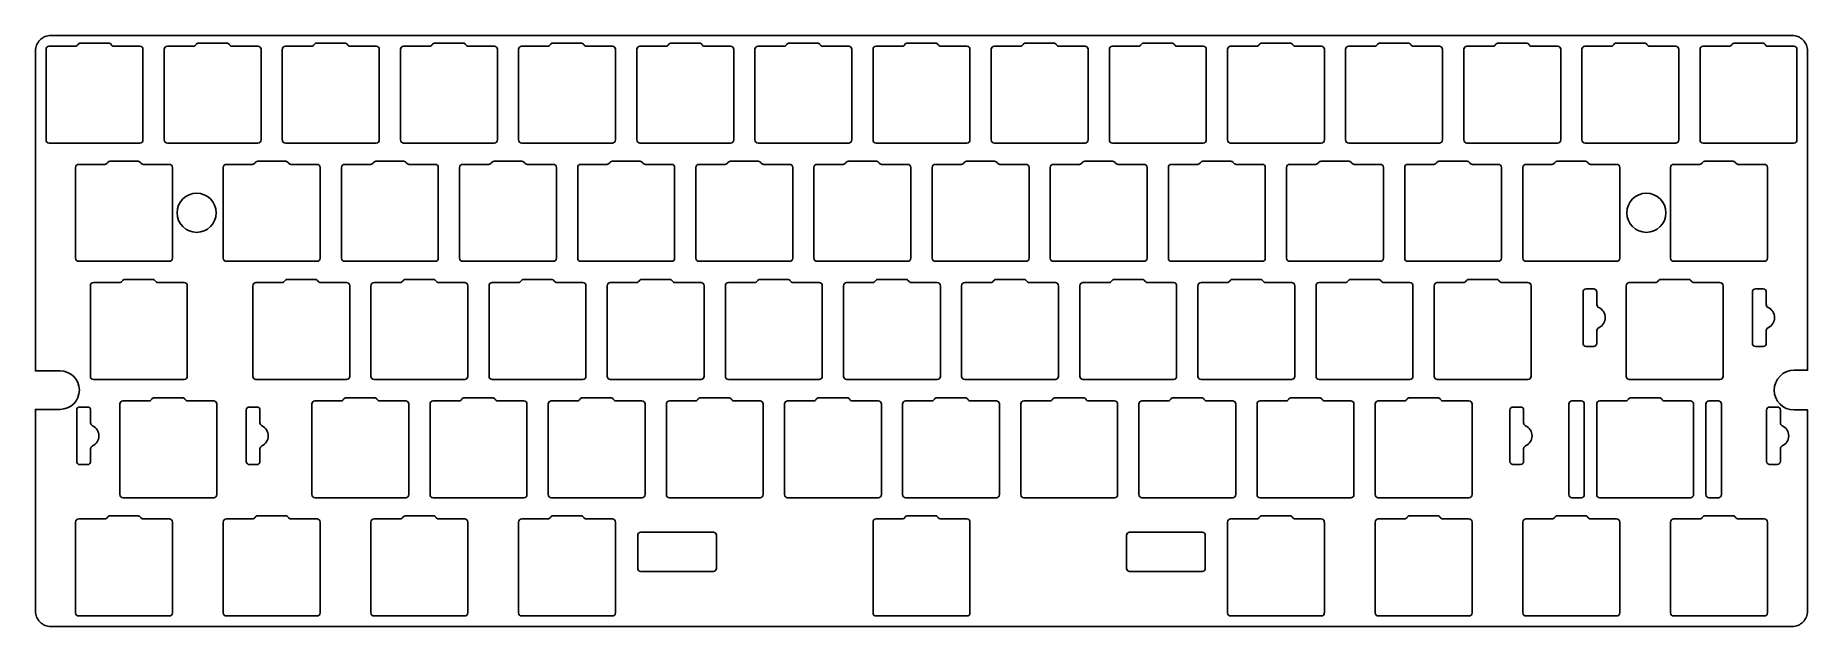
# Model space of a CAD drawing. Header units: millimetres. Extents: x 0 to 286, y -95 to 0.
import ezdxf

# ---------------------------------------------------------------- set-up
doc = ezdxf.new("R2010")
doc.units = ezdxf.units.MM
doc.layers.get('0').update_dxf_attribs({"linetype": 'CONTINUOUS'})

msp = doc.modelspace()

# ---------------------------------------------------------------- linework, layer by layer
for p, q in [((20.77, -16.84), (20.77, -2.22)), ((21.27, -1.72), (25.46, -1.72)), ((26.32, -1.22), (30.82, -1.22)), ((31.69, -1.72), (35.88, -1.72)), ((36.38, -2.22), (36.38, -16.84)), ((39.81, -16.84), (39.81, -2.22)), ((40.32, -1.72), (44.51, -1.72)), ((45.38, -1.22), (49.88, -1.22)), ((50.74, -1.72), (54.94, -1.72)), ((55.44, -2.22), (55.44, -16.84)), ((116.02, -16.84), (116.02, -2.22)), ((116.52, -1.72), (120.71, -1.72)), ((121.58, -1.22), (126.08, -1.22)), ((126.94, -1.72), (131.14, -1.72)), ((131.64, -2.22), (131.64, -16.84)), ((135.06, -16.84), (135.06, -2.22)), ((135.56, -1.72), (139.76, -1.72)), ((140.62, -1.22), (145.12, -1.22)), ((145.99, -1.72), (150.19, -1.72)), ((150.69, -2.22), (150.69, -16.84)), ((154.12, -16.84), (154.12, -2.22)), ((154.62, -1.72), (158.81, -1.72)), ((159.68, -1.22), (164.18, -1.22)), ((165.04, -1.72), (169.24, -1.72)), ((169.74, -2.22), (169.74, -16.84)), ((173.17, -16.84), (173.17, -2.22)), ((173.67, -1.72), (177.86, -1.72)), ((178.73, -1.22), (183.23, -1.22)), ((184.09, -1.72), (188.29, -1.72)), ((188.79, -2.22), (188.79, -16.84)), ((230.31, -16.84), (230.31, -2.22)), ((230.82, -1.72), (235.01, -1.72)), ((235.88, -1.22), (240.38, -1.22)), ((241.24, -1.72), (245.44, -1.72)), ((245.94, -2.22), (245.94, -16.84)), ((268.42, -16.84), (268.42, -2.22)), ((268.92, -1.72), (273.11, -1.72)), ((273.98, -1.22), (278.48, -1.22)), ((279.34, -1.72), (283.54, -1.72)), ((284.04, -2.22), (284.04, -16.84)), ((35.88, -17.34), (21.27, -17.34)), ((54.94, -17.34), (40.32, -17.34)), ((131.14, -17.34), (116.52, -17.34)), ((150.19, -17.34), (135.56, -17.34)), ((169.24, -17.34), (154.62, -17.34)), ((188.29, -17.34), (173.67, -17.34)), ((245.44, -17.34), (230.82, -17.34)), ((283.54, -17.34), (268.92, -17.34)), ((125.54, -35.89), (125.54, -21.27)), ((126.04, -20.77), (130.23, -20.77)), ((131.1, -20.27), (135.6, -20.27)), ((136.47, -20.77), (140.66, -20.77)), ((141.16, -21.27), (141.16, -35.89)), ((182.69, -35.89), (182.69, -21.27)), ((183.19, -20.77), (187.38, -20.77)), ((188.25, -20.27), (192.75, -20.27)), ((193.62, -20.77), (197.81, -20.77)), ((198.31, -21.27), (198.31, -35.89)), ((201.74, -35.89), (201.74, -21.27)), ((202.24, -20.77), (206.43, -20.77)), ((207.3, -20.27), (211.8, -20.27)), ((212.67, -20.77), (216.86, -20.77)), ((217.36, -21.27), (217.36, -35.89)), ((220.79, -35.89), (220.79, -21.27)), ((221.29, -20.77), (225.48, -20.77)), ((226.35, -20.27), (230.85, -20.27)), ((231.72, -20.77), (235.91, -20.77)), ((236.41, -21.27), (236.41, -35.89)), ((239.84, -35.89), (239.84, -21.27)), ((240.34, -20.77), (244.53, -20.77)), ((245.4, -20.27), (249.9, -20.27)), ((250.77, -20.77), (254.96, -20.77)), ((255.46, -21.27), (255.46, -35.89)), ((263.65, -35.89), (263.65, -21.27)), ((264.15, -20.77), (268.35, -20.77)), ((269.21, -20.27), (273.71, -20.27)), ((274.58, -20.77), (278.77, -20.77)), ((279.27, -21.27), (279.27, -35.89)), ((140.66, -36.39), (126.04, -36.39)), ((197.81, -36.39), (183.19, -36.39)), ((216.86, -36.39), (202.24, -36.39)), ((235.91, -36.39), (221.29, -36.39)), ((254.96, -36.39), (240.34, -36.39)), ((278.77, -36.39), (264.15, -36.39)), ((168.9, -39.82), (173.1, -39.82)), ((173.96, -39.32), (178.46, -39.32)), ((179.33, -39.82), (183.52, -39.82)), ((187.95, -39.82), (192.15, -39.82)), ((193.01, -39.32), (197.51, -39.32)), ((198.38, -39.82), (202.57, -39.82)), ((207, -39.82), (211.2, -39.82)), ((212.06, -39.32), (216.56, -39.32)), ((217.43, -39.82), (221.62, -39.82)), ((226.05, -39.82), (230.25, -39.82)), ((231.11, -39.32), (235.61, -39.32)), ((236.48, -39.82), (240.67, -39.82)), ((168.4, -54.94), (168.4, -40.32)), ((184.02, -40.32), (184.02, -54.94)), ((187.45, -54.94), (187.45, -40.32)), ((203.07, -40.32), (203.07, -54.94)), ((206.5, -54.94), (206.5, -40.32)), ((222.12, -40.32), (222.12, -54.94)), ((225.55, -54.94), (225.55, -40.32)), ((241.17, -40.32), (241.17, -54.94)), ((183.52, -55.44), (168.9, -55.44)), ((202.57, -55.44), (187.95, -55.44)), ((221.62, -55.44), (207, -55.44)), ((240.67, -55.44), (226.05, -55.44)), ((82.68, -73.99), (82.68, -59.37)), ((83.18, -58.87), (87.37, -58.87)), ((88.24, -58.37), (92.74, -58.37)), ((93.6, -58.87), (97.8, -58.87)), ((98.3, -59.37), (98.3, -73.99)), ((101.73, -73.99), (101.73, -59.37)), ((102.23, -58.87), (106.42, -58.87)), ((107.29, -58.37), (111.79, -58.37)), ((112.65, -58.87), (116.85, -58.87)), ((117.35, -59.37), (117.35, -73.99)), ((158.88, -73.99), (158.88, -59.37)), ((159.38, -58.87), (163.57, -58.87)), ((164.44, -58.37), (168.94, -58.37)), ((169.8, -58.87), (174, -58.87)), ((174.5, -59.37), (174.5, -73.99)), ((177.93, -73.99), (177.93, -59.37)), ((178.43, -58.87), (182.62, -58.87)), ((183.49, -58.37), (187.99, -58.37)), ((188.85, -58.87), (193.05, -58.87)), ((193.55, -59.37), (193.55, -73.99)), ((216.03, -73.99), (216.03, -59.37)), ((216.53, -58.87), (220.72, -58.87)), ((221.59, -58.37), (226.09, -58.37)), ((226.95, -58.87), (231.15, -58.87)), ((231.65, -59.37), (231.65, -73.99)), ((238.24, -59.88), (239.47, -59.88)), ((279.64, -59.88), (280.87, -59.88)), ((237.74, -68.65), (237.74, -60.38)), ((239.97, -60.38), (239.97, -62.43)), ((279.14, -68.65), (279.14, -60.38)), ((281.37, -60.38), (281.37, -62.43)), ((239.97, -66.6), (239.97, -68.65)), ((281.37, -66.6), (281.37, -68.65)), ((239.47, -69.15), (238.24, -69.15)), ((280.87, -69.15), (279.64, -69.15)), ((97.8, -74.49), (83.18, -74.49)), ((116.85, -74.49), (102.23, -74.49)), ((174, -74.49), (159.38, -74.49)), ((193.05, -74.49), (178.43, -74.49)), ((231.15, -74.49), (216.53, -74.49)), ((30.29, -93.04), (30.29, -78.42)), ((30.79, -77.92), (34.98, -77.92)), ((35.85, -77.42), (40.35, -77.42)), ((41.22, -77.92), (45.41, -77.92)), ((45.91, -78.42), (45.91, -93.04)), ((77.91, -93.04), (77.91, -78.42)), ((78.41, -77.92), (82.61, -77.92)), ((83.47, -77.42), (87.97, -77.42)), ((88.84, -77.92), (93.03, -77.92)), ((93.53, -78.42), (93.53, -93.04)), ((135.06, -93.04), (135.06, -78.42)), ((135.56, -77.92), (139.76, -77.92)), ((140.62, -77.42), (145.12, -77.42)), ((145.99, -77.92), (150.19, -77.92)), ((150.69, -78.42), (150.69, -93.04)), ((192.21, -93.04), (192.21, -78.42)), ((192.72, -77.92), (196.91, -77.92)), ((197.78, -77.42), (202.28, -77.42)), ((203.14, -77.92), (207.33, -77.92)), ((207.84, -78.42), (207.84, -93.04)), ((216.03, -93.04), (216.03, -78.42)), ((216.53, -77.92), (220.72, -77.92)), ((221.59, -77.42), (226.09, -77.42)), ((226.95, -77.92), (231.15, -77.92)), ((231.65, -78.42), (231.65, -93.04)), ((239.84, -93.04), (239.84, -78.42)), ((240.34, -77.92), (244.53, -77.92)), ((245.4, -77.42), (249.9, -77.42)), ((250.77, -77.92), (254.96, -77.92)), ((255.46, -78.42), (255.46, -93.04)), ((263.65, -93.04), (263.65, -78.42)), ((264.15, -77.92), (268.35, -77.92)), ((269.21, -77.42), (273.71, -77.42)), ((274.58, -77.92), (278.77, -77.92)), ((279.27, -78.42), (279.27, -93.04)), ((45.41, -93.54), (30.79, -93.54)), ((93.03, -93.54), (78.41, -93.54)), ((150.19, -93.54), (135.56, -93.54)), ((207.33, -93.54), (192.72, -93.54)), ((231.15, -93.54), (216.53, -93.54)), ((254.96, -93.54), (240.34, -93.54)), ((278.77, -93.54), (264.15, -93.54))]:
    msp.add_line(p, q)
for points in [[(285.75, -92.75, -0.414214), (283.25, -95.25), (2.5, -95.25, -0.414214), (0, -92.75), (0, -60.25), (3.98, -60.25, 1), (3.98, -54.05), (0, -54.05), (0, -2.5, -0.414214), (2.5, 0), (283.25, 0, -0.414214), (285.75, -2.5), (285.75, -53.95), (283.57, -53.95, 1), (283.57, -60.35), (285.75, -60.35)], [(11.78, -1.22), (7.28, -1.22, 0.267949), (6.84, -1.47, -0.267949), (6.41, -1.72), (2.21, -1.72, 0.414214), (1.71, -2.22), (1.71, -16.84, 0.414214), (2.21, -17.34), (16.83, -17.34, 0.414214), (17.33, -16.84), (17.33, -2.22, 0.414214), (16.83, -1.72), (12.64, -1.72, -0.267949), (12.21, -1.47, 0.267949)], [(63.56, -1.72), (59.36, -1.72, 0.414214), (58.86, -2.22), (58.86, -16.84, 0.414214), (59.36, -17.34), (73.99, -17.34, 0.414214), (74.49, -16.84), (74.49, -2.22, 0.414214), (73.99, -1.72), (69.79, -1.72, -0.267949), (69.36, -1.47, 0.267949), (68.92, -1.22), (64.43, -1.22, 0.267949), (63.99, -1.47, -0.267949)], [(82.61, -1.72), (78.41, -1.72, 0.414214), (77.91, -2.22), (77.91, -16.84, 0.414214), (78.41, -17.34), (93.03, -17.34, 0.414214), (93.53, -16.84), (93.53, -2.22, 0.414214), (93.03, -1.72), (88.84, -1.72, -0.267949), (88.41, -1.47, 0.267949), (87.97, -1.22), (83.47, -1.22, 0.267949), (83.04, -1.47, -0.267949)], [(112.09, -1.72), (107.89, -1.72, -0.267949), (107.46, -1.47, 0.267949), (107.03, -1.22), (102.53, -1.22, 0.267949), (102.09, -1.47, -0.267949), (101.66, -1.72), (97.47, -1.72, 0.414214), (96.97, -2.22), (96.97, -16.84, 0.414214), (97.47, -17.34), (112.09, -17.34, 0.414214), (112.59, -16.84), (112.59, -2.22, 0.414214)], [(192.21, -2.22), (192.21, -16.84, 0.414214), (192.72, -17.34), (207.33, -17.34, 0.414214), (207.84, -16.84), (207.84, -2.22, 0.414214), (207.33, -1.72), (203.14, -1.72, -0.267949), (202.71, -1.47, 0.267949), (202.28, -1.22), (197.78, -1.22, 0.267949), (197.34, -1.47, -0.267949), (196.91, -1.72), (192.72, -1.72, 0.414214)], [(211.26, -2.22), (211.26, -16.84, 0.414214), (211.77, -17.34), (226.39, -17.34, 0.414214), (226.89, -16.84), (226.89, -2.22, 0.414214), (226.39, -1.72), (222.19, -1.72, -0.267949), (221.76, -1.47, 0.267949), (221.33, -1.22), (216.83, -1.22, 0.267949), (216.39, -1.47, -0.267949), (215.96, -1.72), (211.77, -1.72, 0.414214)], [(254.49, -1.47, -0.267949), (254.93, -1.22), (259.43, -1.22, -0.267949), (259.86, -1.47, 0.267949), (260.29, -1.72), (264.49, -1.72, -0.414214), (264.99, -2.22), (264.99, -16.84, -0.414214), (264.49, -17.34), (249.87, -17.34, -0.414214), (249.37, -16.84), (249.37, -2.22, -0.414214), (249.87, -1.72), (254.06, -1.72, 0.267949)], [(22.1, -35.89), (22.1, -21.27, 0.414214), (21.6, -20.77), (17.4, -20.77, -0.267949), (16.97, -20.52, 0.267949), (16.54, -20.27), (12.04, -20.27, 0.267949), (11.6, -20.52, -0.267949), (11.17, -20.77), (6.98, -20.77, 0.414214), (6.48, -21.27), (6.48, -35.89, 0.414214), (6.98, -36.39), (21.6, -36.39, 0.414214)], [(30.79, -36.39), (45.41, -36.39, 0.414214), (45.91, -35.89), (45.91, -21.27, 0.414214), (45.41, -20.77), (41.22, -20.77, -0.267949), (40.78, -20.52, 0.267949), (40.35, -20.27), (35.85, -20.27, 0.267949), (35.42, -20.52, -0.267949), (34.98, -20.77), (30.79, -20.77, 0.414214), (30.29, -21.27), (30.29, -35.89, 0.414214)], [(64.46, -20.77), (60.27, -20.77, -0.267949), (59.83, -20.52, 0.267949), (59.4, -20.27), (54.9, -20.27, 0.267949), (54.47, -20.52, -0.267949), (54.03, -20.77), (49.84, -20.77, 0.414214), (49.34, -21.27), (49.34, -35.89, 0.414214), (49.84, -36.39), (64.46, -36.39, 0.414214), (64.96, -35.89), (64.96, -21.27, 0.414214)], [(68.89, -36.39), (83.51, -36.39, 0.414214), (84.01, -35.89), (84.01, -21.27, 0.414214), (83.51, -20.77), (79.32, -20.77, -0.267949), (78.88, -20.52, 0.267949), (78.45, -20.27), (73.95, -20.27, 0.267949), (73.52, -20.52, -0.267949), (73.08, -20.77), (68.89, -20.77, 0.414214), (68.39, -21.27), (68.39, -35.89, 0.414214)], [(87.94, -36.39), (102.56, -36.39, 0.414214), (103.06, -35.89), (103.06, -21.27, 0.414214), (102.56, -20.77), (98.37, -20.77, -0.267949), (97.93, -20.52, 0.267949), (97.5, -20.27), (93, -20.27, 0.267949), (92.57, -20.52, -0.267949), (92.13, -20.77), (87.94, -20.77, 0.414214), (87.44, -21.27), (87.44, -35.89, 0.414214)], [(106.99, -36.39), (121.61, -36.39, 0.414214), (122.11, -35.89), (122.11, -21.27, 0.414214), (121.61, -20.77), (117.42, -20.77, -0.267949), (116.98, -20.52, 0.267949), (116.55, -20.27), (112.05, -20.27, 0.267949), (111.62, -20.52, -0.267949), (111.18, -20.77), (106.99, -20.77, 0.414214), (106.49, -21.27), (106.49, -35.89, 0.414214)], [(160.21, -35.89, -0.414214), (159.71, -36.39), (145.09, -36.39, -0.414214), (144.59, -35.89), (144.59, -21.27, -0.414214), (145.09, -20.77), (149.28, -20.77, 0.267949), (149.72, -20.52, -0.267949), (150.15, -20.27), (154.65, -20.27, -0.267949), (155.08, -20.52, 0.267949), (155.52, -20.77), (159.71, -20.77, -0.414214), (160.21, -21.27)], [(164.14, -36.39, -0.414214), (163.64, -35.89), (163.64, -21.27, -0.414214), (164.14, -20.77), (168.33, -20.77, 0.267949), (168.77, -20.52, -0.267949), (169.2, -20.27), (173.7, -20.27, -0.267949), (174.13, -20.52, 0.267949), (174.57, -20.77), (178.76, -20.77, -0.414214), (179.26, -21.27), (179.26, -35.89, -0.414214), (178.76, -36.39)], [(23.98, -39.82, -0.414214), (24.48, -40.32), (24.48, -54.94, -0.414214), (23.98, -55.44), (9.36, -55.44, -0.414214), (8.86, -54.94), (8.86, -40.32, -0.414214), (9.36, -39.82), (13.55, -39.82, 0.267949), (13.99, -39.57, -0.267949), (14.42, -39.32), (18.92, -39.32, -0.267949), (19.35, -39.57, 0.267949), (19.78, -39.82)], [(45.11, -39.32), (40.61, -39.32, 0.267949), (40.18, -39.57, -0.267949), (39.75, -39.82), (35.55, -39.82, 0.414214), (35.05, -40.32), (35.05, -54.94, 0.414214), (35.55, -55.44), (50.17, -55.44, 0.414214), (50.67, -54.94), (50.67, -40.32, 0.414214), (50.17, -39.82), (45.98, -39.82, -0.267949), (45.55, -39.57, 0.267949)], [(54.6, -55.44, -0.414214), (54.1, -54.94), (54.1, -40.32, -0.414214), (54.6, -39.82), (58.8, -39.82, 0.267949), (59.23, -39.57, -0.267949), (59.66, -39.32), (64.16, -39.32, -0.267949), (64.6, -39.57, 0.267949), (65.03, -39.82), (69.22, -39.82, -0.414214), (69.72, -40.32), (69.72, -54.94, -0.414214), (69.22, -55.44)], [(88.77, -54.94, -0.414214), (88.27, -55.44), (73.65, -55.44, -0.414214), (73.15, -54.94), (73.15, -40.32, -0.414214), (73.65, -39.82), (77.85, -39.82, 0.267949), (78.28, -39.57, -0.267949), (78.71, -39.32), (83.21, -39.32, -0.267949), (83.65, -39.57, 0.267949), (84.08, -39.82), (88.27, -39.82, -0.414214), (88.77, -40.32)], [(97.33, -39.57, -0.267949), (96.9, -39.82), (92.7, -39.82, 0.414214), (92.2, -40.32), (92.2, -54.94, 0.414214), (92.7, -55.44), (107.32, -55.44, 0.414214), (107.82, -54.94), (107.82, -40.32, 0.414214), (107.32, -39.82), (103.13, -39.82, -0.267949), (102.7, -39.57, 0.267949), (102.26, -39.32), (97.76, -39.32, 0.267949)], [(126.87, -54.94, -0.414214), (126.37, -55.44), (111.75, -55.44, -0.414214), (111.25, -54.94), (111.25, -40.32, -0.414214), (111.75, -39.82), (115.95, -39.82, 0.267949), (116.38, -39.57, -0.267949), (116.81, -39.32), (121.31, -39.32, -0.267949), (121.75, -39.57, 0.267949), (122.18, -39.82), (126.37, -39.82, -0.414214), (126.87, -40.32)], [(135.43, -39.57, -0.267949), (135.86, -39.32), (140.36, -39.32, -0.267949), (140.8, -39.57, 0.267949), (141.23, -39.82), (145.42, -39.82, -0.414214), (145.92, -40.32), (145.92, -54.94, -0.414214), (145.42, -55.44), (130.8, -55.44, -0.414214), (130.3, -54.94), (130.3, -40.32, -0.414214), (130.8, -39.82), (135, -39.82, 0.267949)], [(159.41, -39.32, -0.267949), (159.85, -39.57, 0.267949), (160.28, -39.82), (164.47, -39.82, -0.414214), (164.97, -40.32), (164.97, -54.94, -0.414214), (164.47, -55.44), (149.85, -55.44, -0.414214), (149.35, -54.94), (149.35, -40.32, -0.414214), (149.85, -39.82), (154.05, -39.82, 0.267949), (154.48, -39.57, -0.267949), (154.91, -39.32)], [(257.01, -55.44, -0.414214), (256.51, -54.94), (256.51, -40.32, -0.414214), (257.01, -39.82), (261.2, -39.82, 0.267949), (261.64, -39.57, -0.267949), (262.07, -39.32), (266.57, -39.32, -0.267949), (267, -39.57, 0.267949), (267.43, -39.82), (271.63, -39.82, -0.414214), (272.13, -40.32), (272.13, -54.94, -0.414214), (271.63, -55.44)], [(251.78, -49.6), (251.78, -47.55, -0.29455), (252.08, -47.1, 0.645066), (252.08, -43.84, -0.29455), (251.78, -43.38), (251.78, -41.33, 0.414214), (251.28, -40.83), (250.05, -40.83, 0.414214), (249.55, -41.33), (249.55, -49.6, 0.414214), (250.05, -50.1), (251.28, -50.1, 0.414214)], [(277.35, -50.1, -0.414214), (276.85, -49.6), (276.85, -41.33, -0.414214), (277.35, -40.83), (278.59, -40.83, -0.414214), (279.09, -41.33), (279.09, -43.38, 0.29455), (279.38, -43.84, -0.645066), (279.38, -47.1, 0.29455), (279.09, -47.55), (279.09, -49.6, -0.414214), (278.59, -50.1)], [(6.66, -60.38, -0.414214), (7.16, -59.88), (8.4, -59.88, -0.414214), (8.9, -60.38), (8.9, -62.43, 0.29455), (9.19, -62.89, -0.645066), (9.19, -66.15, 0.29455), (8.9, -66.6), (8.9, -68.65, -0.414214), (8.4, -69.15), (7.16, -69.15, -0.414214), (6.66, -68.65)], [(13.62, -59.37), (13.62, -73.99, 0.414214), (14.12, -74.49), (28.74, -74.49, 0.414214), (29.24, -73.99), (29.24, -59.37, 0.414214), (28.74, -58.87), (24.55, -58.87, -0.267949), (24.11, -58.62, 0.267949), (23.68, -58.37), (19.18, -58.37, 0.267949), (18.75, -58.62, -0.267949), (18.32, -58.87), (14.12, -58.87, 0.414214)], [(33.97, -60.38, -0.414214), (34.47, -59.88), (35.7, -59.88, -0.414214), (36.2, -60.38), (36.2, -62.43, 0.29455), (36.5, -62.89, -0.645066), (36.5, -66.15, 0.29455), (36.2, -66.6), (36.2, -68.65, -0.414214), (35.7, -69.15), (34.47, -69.15, -0.414214), (33.97, -68.65)], [(59.7, -58.87, -0.414214), (60.2, -59.37), (60.2, -73.99, -0.414214), (59.7, -74.49), (45.08, -74.49, -0.414214), (44.58, -73.99), (44.58, -59.37, -0.414214), (45.08, -58.87), (49.27, -58.87, 0.267949), (49.7, -58.62, -0.267949), (50.14, -58.37), (54.64, -58.37, -0.267949), (55.07, -58.62, 0.267949), (55.5, -58.87)], [(74.55, -58.87, -0.267949), (74.12, -58.62, 0.267949), (73.69, -58.37), (69.19, -58.37, 0.267949), (68.75, -58.62, -0.267949), (68.32, -58.87), (64.13, -58.87, 0.414214), (63.63, -59.37), (63.63, -73.99, 0.414214), (64.13, -74.49), (78.75, -74.49, 0.414214), (79.25, -73.99), (79.25, -59.37, 0.414214), (78.75, -58.87)], [(135.9, -58.87), (131.7, -58.87, -0.267949), (131.27, -58.62, 0.267949), (130.84, -58.37), (126.34, -58.37, 0.267949), (125.9, -58.62, -0.267949), (125.47, -58.87), (121.28, -58.87, 0.414214), (120.78, -59.37), (120.78, -73.99, 0.414214), (121.28, -74.49), (135.9, -74.49, 0.414214), (136.4, -73.99), (136.4, -59.37, 0.414214)], [(154.95, -58.87), (150.75, -58.87, -0.267949), (150.32, -58.62, 0.267949), (149.89, -58.37), (145.39, -58.37, 0.267949), (144.95, -58.62, -0.267949), (144.52, -58.87), (140.33, -58.87, 0.414214), (139.83, -59.37), (139.83, -73.99, 0.414214), (140.33, -74.49), (154.95, -74.49, 0.414214), (155.45, -73.99), (155.45, -59.37, 0.414214)], [(207.04, -58.37, -0.267949), (207.47, -58.62, 0.267949), (207.9, -58.87), (212.1, -58.87, -0.414214), (212.6, -59.37), (212.6, -73.99, -0.414214), (212.1, -74.49), (197.48, -74.49, -0.414214), (196.98, -73.99), (196.98, -59.37, -0.414214), (197.48, -58.87), (201.67, -58.87, 0.267949), (202.1, -58.62, -0.267949), (202.54, -58.37)], [(249.75, -73.99, -0.414214), (249.25, -74.49), (247.75, -74.49, -0.414214), (247.25, -73.99), (247.25, -59.37, -0.414214), (247.75, -58.87), (249.25, -58.87, -0.414214), (249.75, -59.37)], [(251.75, -59.37), (251.75, -73.99, 0.414214), (252.25, -74.49), (266.87, -74.49, 0.414214), (267.37, -73.99), (267.37, -59.37, 0.414214), (266.87, -58.87), (262.67, -58.87, -0.267949), (262.24, -58.62, 0.267949), (261.81, -58.37), (257.31, -58.37, 0.267949), (256.87, -58.62, -0.267949), (256.44, -58.87), (252.25, -58.87, 0.414214)], [(271.37, -58.87), (269.87, -58.87, 0.414214), (269.37, -59.37), (269.37, -73.99, 0.414214), (269.87, -74.49), (271.37, -74.49, 0.414214), (271.87, -73.99), (271.87, -59.37, 0.414214)], [(6.98, -93.54, -0.414214), (6.48, -93.04), (6.48, -78.42, -0.414214), (6.98, -77.92), (11.17, -77.92, 0.267949), (11.6, -77.67, -0.267949), (12.04, -77.42), (16.54, -77.42, -0.267949), (16.97, -77.67, 0.267949), (17.4, -77.92), (21.6, -77.92, -0.414214), (22.1, -78.42), (22.1, -93.04, -0.414214), (21.6, -93.54)], [(69.22, -77.92, -0.414214), (69.72, -78.42), (69.72, -93.04, -0.414214), (69.22, -93.54), (54.6, -93.54, -0.414214), (54.1, -93.04), (54.1, -78.42, -0.414214), (54.6, -77.92), (58.8, -77.92, 0.267949), (59.23, -77.67, -0.267949), (59.66, -77.42), (64.16, -77.42, -0.267949), (64.6, -77.67, 0.267949), (65.03, -77.92)], [(109.81, -85.89), (109.81, -80.54, 0.414214), (109.31, -80.04), (97.61, -80.04, 0.414214), (97.11, -80.54), (97.11, -85.89, 0.414214), (97.61, -86.39), (109.31, -86.39, 0.414214)], [(176.44, -86.39), (188.14, -86.39, 0.414214), (188.64, -85.89), (188.64, -80.54, 0.414214), (188.14, -80.04), (176.44, -80.04, 0.414214), (175.94, -80.54), (175.94, -85.89, 0.414214)]]:
    msp.add_lwpolyline(points, format="xyb", close=True)
for centre in [(25.99, -28.58), (259.76, -28.58)]:
    msp.add_circle(centre, 3.15)
for centre, radius, start, end in [((21.27, -2.22), 0.5, 90, 180), ((25.46, -1.22), 0.5, 270, 330), ((26.32, -1.72), 0.5, 90, 150), ((30.82, -1.72), 0.5, 30, 90), ((31.69, -1.22), 0.5, 210, 270), ((35.88, -2.22), 0.5, 0, 90), ((40.32, -2.22), 0.5, 90, 180), ((44.51, -1.22), 0.5, 270, 330), ((45.38, -1.72), 0.5, 90, 150), ((49.88, -1.72), 0.5, 30, 90), ((50.74, -1.22), 0.5, 210, 270), ((54.94, -2.22), 0.5, 0, 90), ((116.52, -2.22), 0.5, 90, 180), ((120.71, -1.22), 0.5, 270, 330), ((121.58, -1.72), 0.5, 90, 150), ((126.08, -1.72), 0.5, 30, 90), ((126.94, -1.22), 0.5, 210, 270), ((131.14, -2.22), 0.5, 0, 90), ((135.56, -2.22), 0.5, 90, 180), ((139.76, -1.22), 0.5, 270, 330), ((140.62, -1.72), 0.5, 90, 150), ((145.12, -1.72), 0.5, 30, 90), ((145.99, -1.22), 0.5, 210, 270), ((150.19, -2.22), 0.5, 0, 90), ((154.62, -2.22), 0.5, 90, 180), ((158.81, -1.22), 0.5, 270, 330), ((159.68, -1.72), 0.5, 90, 150), ((164.18, -1.72), 0.5, 30, 90), ((165.04, -1.22), 0.5, 210, 270), ((169.24, -2.22), 0.5, 0, 90), ((173.67, -2.22), 0.5, 90, 180), ((177.86, -1.22), 0.5, 270, 330), ((178.73, -1.72), 0.5, 90, 150), ((183.23, -1.72), 0.5, 30, 90), ((184.09, -1.22), 0.5, 210, 270), ((188.29, -2.22), 0.5, 0, 90), ((230.82, -2.22), 0.5, 90, 180), ((235.01, -1.22), 0.5, 270, 330), ((235.88, -1.72), 0.5, 90, 150), ((240.38, -1.72), 0.5, 30, 90), ((241.24, -1.22), 0.5, 210, 270), ((245.44, -2.22), 0.5, 0, 90), ((268.92, -2.22), 0.5, 90, 180), ((273.11, -1.22), 0.5, 270, 330), ((273.98, -1.72), 0.5, 90, 150), ((278.48, -1.72), 0.5, 30, 90), ((279.34, -1.22), 0.5, 210, 270), ((283.54, -2.22), 0.5, 0, 90), ((21.27, -16.84), 0.5, 180, 270), ((35.88, -16.84), 0.5, -90, 0), ((40.32, -16.84), 0.5, 180, 270), ((54.94, -16.84), 0.5, -90, 0), ((116.52, -16.84), 0.5, 180, 270), ((131.14, -16.84), 0.5, -90, 0), ((135.56, -16.84), 0.5, 180, 270), ((150.19, -16.84), 0.5, -90, 0), ((154.62, -16.84), 0.5, 180, 270), ((169.24, -16.84), 0.5, -90, 0), ((173.67, -16.84), 0.5, 180, 270), ((188.29, -16.84), 0.5, -90, 0), ((230.82, -16.84), 0.5, 180, 270), ((245.44, -16.84), 0.5, -90, 0), ((268.92, -16.84), 0.5, 180, 270), ((283.54, -16.84), 0.5, -90, 0), ((126.04, -21.27), 0.5, 90, 180), ((130.23, -20.27), 0.5, 270, 330), ((131.1, -20.77), 0.5, 90, 150), ((135.6, -20.77), 0.5, 30, 90), ((136.47, -20.27), 0.5, 210, 270), ((140.66, -21.27), 0.5, 0, 90), ((183.19, -21.27), 0.5, 90, 180), ((187.38, -20.27), 0.5, 270, 330), ((188.25, -20.77), 0.5, 90, 150), ((192.75, -20.77), 0.5, 30, 90), ((193.62, -20.27), 0.5, 210, 270), ((197.81, -21.27), 0.5, 0, 90), ((202.24, -21.27), 0.5, 90, 180), ((206.43, -20.27), 0.5, 270, 330), ((207.3, -20.77), 0.5, 90, 150), ((211.8, -20.77), 0.5, 30, 90), ((212.67, -20.27), 0.5, 210, 270), ((216.86, -21.27), 0.5, 0, 90), ((221.29, -21.27), 0.5, 90, 180), ((225.48, -20.27), 0.5, 270, 330), ((226.35, -20.77), 0.5, 90, 150), ((230.85, -20.77), 0.5, 30, 90), ((231.72, -20.27), 0.5, 210, 270), ((235.91, -21.27), 0.5, 0, 90), ((240.34, -21.27), 0.5, 90, 180), ((244.53, -20.27), 0.5, 270, 330), ((245.4, -20.77), 0.5, 90, 150), ((249.9, -20.77), 0.5, 30, 90), ((250.77, -20.27), 0.5, 210, 270), ((254.96, -21.27), 0.5, 0, 90), ((264.15, -21.27), 0.5, 90, 180), ((268.35, -20.27), 0.5, 270, 330), ((269.21, -20.77), 0.5, 90, 150), ((273.71, -20.77), 0.5, 30, 90), ((274.58, -20.27), 0.5, 210, 270), ((278.77, -21.27), 0.5, 0, 90), ((126.04, -35.89), 0.5, 180, 270), ((140.66, -35.89), 0.5, -90, 0), ((183.19, -35.89), 0.5, 180, 270), ((197.81, -35.89), 0.5, -90, 0), ((202.24, -35.89), 0.5, 180, 270), ((216.86, -35.89), 0.5, -90, 0), ((221.29, -35.89), 0.5, 180, 270), ((235.91, -35.89), 0.5, -90, 0), ((240.34, -35.89), 0.5, 180, 270), ((254.96, -35.89), 0.5, -90, 0), ((264.15, -35.89), 0.5, 180, 270), ((278.77, -35.89), 0.5, -90, 0), ((168.9, -40.32), 0.5, 90, 180), ((173.1, -39.32), 0.5, 270, 330), ((173.96, -39.82), 0.5, 90, 150), ((178.46, -39.82), 0.5, 30, 90), ((179.33, -39.32), 0.5, 210, 270), ((183.52, -40.32), 0.5, 0, 90), ((187.95, -40.32), 0.5, 90, 180), ((192.15, -39.32), 0.5, 270, 330), ((193.01, -39.82), 0.5, 90, 150), ((197.51, -39.82), 0.5, 30, 90), ((198.38, -39.32), 0.5, 210, 270), ((202.57, -40.32), 0.5, 0, 90), ((207, -40.32), 0.5, 90, 180), ((211.2, -39.32), 0.5, 270, 330), ((212.06, -39.82), 0.5, 90, 150), ((216.56, -39.82), 0.5, 30, 90), ((217.43, -39.32), 0.5, 210, 270), ((221.62, -40.32), 0.5, 0, 90), ((226.05, -40.32), 0.5, 90, 180), ((230.25, -39.32), 0.5, 270, 330), ((231.11, -39.82), 0.5, 90, 150), ((235.61, -39.82), 0.5, 30, 90), ((236.48, -39.32), 0.5, 210, 270), ((240.67, -40.32), 0.5, 0, 90), ((168.9, -54.94), 0.5, 180, 270), ((183.52, -54.94), 0.5, -90, 0), ((187.95, -54.94), 0.5, 180, 270), ((202.57, -54.94), 0.5, -90, 0), ((207, -54.94), 0.5, 180, 270), ((221.62, -54.94), 0.5, -90, 0), ((226.05, -54.94), 0.5, 180, 270), ((240.67, -54.94), 0.5, -90, 0), ((83.18, -59.37), 0.5, 90, 180), ((87.37, -58.37), 0.5, 270, 330), ((88.24, -58.87), 0.5, 90, 150), ((92.74, -58.87), 0.5, 30, 90), ((93.6, -58.37), 0.5, 210, 270), ((97.8, -59.37), 0.5, 0, 90), ((102.23, -59.37), 0.5, 90, 180), ((106.42, -58.37), 0.5, 270, 330), ((107.29, -58.87), 0.5, 90, 150), ((111.79, -58.87), 0.5, 30, 90), ((112.65, -58.37), 0.5, 210, 270), ((116.85, -59.37), 0.5, 0, 90), ((159.38, -59.37), 0.5, 90, 180), ((163.57, -58.37), 0.5, 270, 330), ((164.44, -58.87), 0.5, 90, 150), ((168.94, -58.87), 0.5, 30, 90), ((169.8, -58.37), 0.5, 210, 270), ((174, -59.37), 0.5, 0, 90), ((178.43, -59.37), 0.5, 90, 180), ((182.62, -58.37), 0.5, 270, 330), ((183.49, -58.87), 0.5, 90, 150), ((187.99, -58.87), 0.5, 30, 90), ((188.85, -58.37), 0.5, 210, 270), ((193.05, -59.37), 0.5, 0, 90), ((216.53, -59.37), 0.5, 90, 180), ((220.72, -58.37), 0.5, 270, 330), ((221.59, -58.87), 0.5, 90, 150), ((226.09, -58.87), 0.5, 30, 90), ((226.95, -58.37), 0.5, 210, 270), ((231.15, -59.37), 0.5, 0, 90), ((238.24, -60.38), 0.5, 90, 180), ((239.47, -60.38), 0.5, 0, 90), ((279.64, -60.38), 0.5, 90, 180), ((280.87, -60.38), 0.5, 0, 90), ((240.47, -62.43), 0.5, 180, 245.6494), ((281.87, -62.43), 0.5, 180, 245.6494), ((239.53, -64.52), 1.79, -65.6494, 65.6494), ((280.93, -64.52), 1.79, -65.6494, 65.6494), ((240.47, -66.6), 0.5, 114.3506, 180), ((281.87, -66.6), 0.5, 114.3506, 180), ((238.24, -68.65), 0.5, 180, 270), ((239.47, -68.65), 0.5, -90, 0), ((279.64, -68.65), 0.5, 180, 270), ((280.87, -68.65), 0.5, -90, 0), ((83.18, -73.99), 0.5, 180, 270), ((97.8, -73.99), 0.5, -90, 0), ((102.23, -73.99), 0.5, 180, 270), ((116.85, -73.99), 0.5, -90, 0), ((159.38, -73.99), 0.5, 180, 270), ((174, -73.99), 0.5, -90, 0), ((178.43, -73.99), 0.5, 180, 270), ((193.05, -73.99), 0.5, -90, 0), ((216.53, -73.99), 0.5, 180, 270), ((231.15, -73.99), 0.5, -90, 0), ((30.79, -78.42), 0.5, 90, 180), ((34.98, -77.42), 0.5, 270, 330), ((35.85, -77.92), 0.5, 90, 150), ((40.35, -77.92), 0.5, 30, 90), ((41.22, -77.42), 0.5, 210, 270), ((45.41, -78.42), 0.5, 0, 90), ((78.41, -78.42), 0.5, 90, 180), ((82.61, -77.42), 0.5, 270, 330), ((83.47, -77.92), 0.5, 90, 150), ((87.97, -77.92), 0.5, 30, 90), ((88.84, -77.42), 0.5, 210, 270), ((93.03, -78.42), 0.5, 0, 90), ((135.56, -78.42), 0.5, 90, 180), ((139.76, -77.42), 0.5, 270, 330), ((140.62, -77.92), 0.5, 90, 150), ((145.12, -77.92), 0.5, 30, 90), ((145.99, -77.42), 0.5, 210, 270), ((150.19, -78.42), 0.5, 0, 90), ((192.72, -78.42), 0.5, 90, 180), ((196.91, -77.42), 0.5, 270, 330), ((197.78, -77.92), 0.5, 90, 150), ((202.28, -77.92), 0.5, 30, 90), ((203.14, -77.42), 0.5, 210, 270), ((207.33, -78.42), 0.5, 0, 90), ((216.53, -78.42), 0.5, 90, 180), ((220.72, -77.42), 0.5, 270, 330), ((221.59, -77.92), 0.5, 90, 150), ((226.09, -77.92), 0.5, 30, 90), ((226.95, -77.42), 0.5, 210, 270), ((231.15, -78.42), 0.5, 0, 90), ((240.34, -78.42), 0.5, 90, 180), ((244.53, -77.42), 0.5, 270, 330), ((245.4, -77.92), 0.5, 90, 150), ((249.9, -77.92), 0.5, 30, 90), ((250.77, -77.42), 0.5, 210, 270), ((254.96, -78.42), 0.5, 0, 90), ((264.15, -78.42), 0.5, 90, 180), ((268.35, -77.42), 0.5, 270, 330), ((269.21, -77.92), 0.5, 90, 150), ((273.71, -77.92), 0.5, 30, 90), ((274.58, -77.42), 0.5, 210, 270), ((278.77, -78.42), 0.5, 0, 90), ((30.79, -93.04), 0.5, 180, 270), ((45.41, -93.04), 0.5, -90, 0), ((78.41, -93.04), 0.5, 180, 270), ((93.03, -93.04), 0.5, -90, 0), ((135.56, -93.04), 0.5, 180, 270), ((150.19, -93.04), 0.5, -90, 0), ((192.72, -93.04), 0.5, 180, 270), ((207.33, -93.04), 0.5, -90, 0), ((216.53, -93.04), 0.5, 180, 270), ((231.15, -93.04), 0.5, -90, 0), ((240.34, -93.04), 0.5, 180, 270), ((254.96, -93.04), 0.5, -90, 0), ((264.15, -93.04), 0.5, 180, 270), ((278.77, -93.04), 0.5, -90, 0)]:
    msp.add_arc(centre, radius, start, end)

doc.saveas('drawing.dxf')
